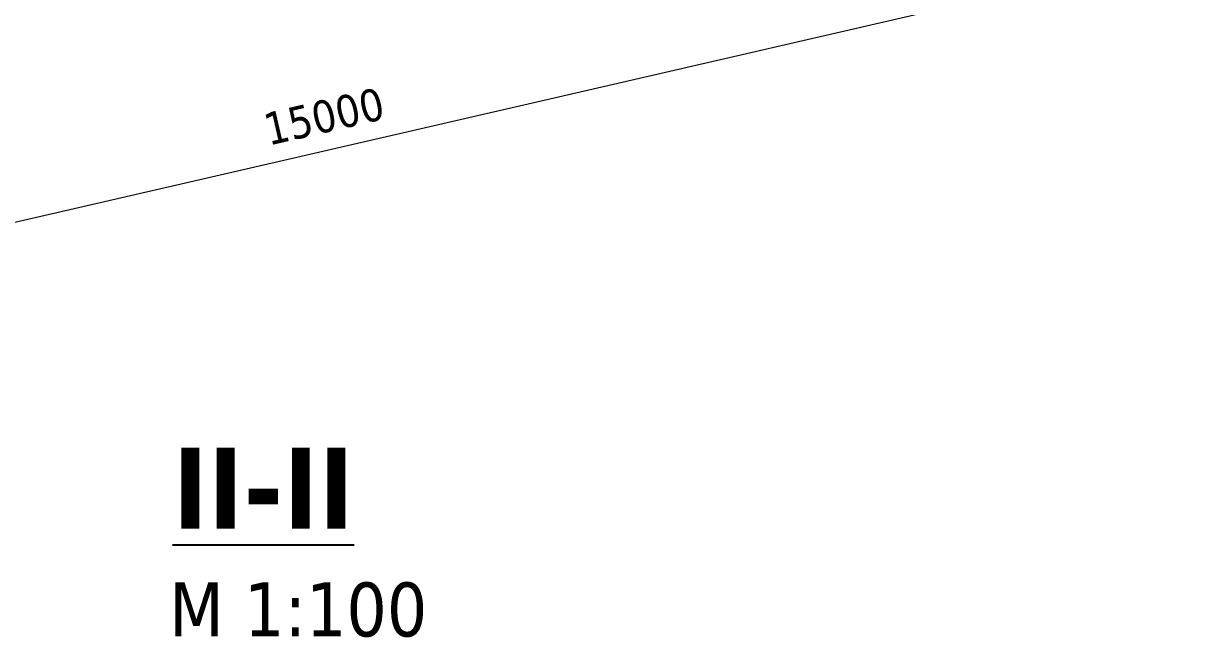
# Model space of a CAD drawing. Header units: millimetres. Extents: x 1757 to 4342, y -1901 to 53.
# Drawn here: x 3779.98 to 3823.78, y -537.34 to -514.56 of the extents above; entities that cross this region are included whole.
import ezdxf

# ---------------------------------------------------------------- set-up
doc = ezdxf.new("R2010")
doc.units = ezdxf.units.MM
doc.header["$LTSCALE"] = 0.1
doc.styles.add('стиль', font='TAHOMA.TTF')
doc.dimstyles.new('Копия DIN', dxfattribs={"dimtxt": 2, "dimasz": 2.5, "dimexe": 0.5, "dimexo": 0.625, "dimtad": 0, "dimdec": 0, "dimlfac": 100, "dimzin": 4, "dimdsep": 46, "dimtxsty": 'стиль', "dimcen": 2.5, "dimclre": 256, "dimclrt": 256, "dimadec": 0, "dimazin": 2, "dimtfac": 1, "dimtdec": 0, "dimtmove": 0, "dimatfit": 3, "dimfxl": 1.25, "dimtvp": 1, "dimtolj": 1, "dimtzin": 0, "dimlwd": 0, "dimarcsym": 0})

# ---------------------------------------------------------------- blocks, each defined once
blk = doc.blocks.new('*D402')
at = {"linetype": 'ByBlock', "lineweight": -2}
for p, q in [((3826.607603982076, -501.8162463849882), (3828.756116674037, -511.1224772758131)), ((3752.128420852812, -519.0131220654713), (3754.276494867881, -528.3174528379169))]:
    blk.add_line(p, q, dxfattribs=at)
at = {"color": 0, "linetype": 'ByBlock', "lineweight": 0}
blk.add_line((3827.182086049687, -510.9727188249362), (3755.625574437887, -527.4928412240083), dxfattribs=at)
at = {"color": 0, "lineweight": 15}
for points in [[(3827.125848286102, -510.72912630874), (3827.238323813273, -511.2163113411327), (3828.643641146866, -510.6352922434204)], [(3755.569336674301, -527.2492487078121), (3755.681812201472, -527.7364337402048), (3754.164019340709, -527.8302678055242)]]:
    blk.add_solid(points, dxfattribs=at)
at = {"layer": 'Defpoints', "color": 0, "lineweight": 15}
for p in [(3826.467009573111, -501.2072650944973), (3751.987826443848, -518.4041407749804), (3754.164019340709, -527.8302678055242)]:
    blk.add_point(p, dxfattribs=at)
at = {"lineweight": 0, "insert": (3791.122830269926, -518.0156354170174), "char_height": 1.2, "attachment_point": 5, "rotation": 13.000000000000274, "style": 'стиль'}
blk.add_mtext('\\A1;15000', dxfattribs=at)

msp = doc.modelspace()

# ---------------------------------------------------------------- texts
at = {"color": 7, "insert": (3727.242751479017, -530.3017608410014), "char_height": 3, "width": 125.8964289632522, "attachment_point": 1, "style": 'стиль'}
msp.add_mtext('\\A1;\\pi58.259;{\\fTahoma|b1|i0|c204|p34;\\LII-II\\P\\pi58.126;\\fTahoma|b0|i0|c204|p34;\\H0.66667x;\\lМ 1:100}', dxfattribs=at)

# ---------------------------------------------------------------- dimensions: what is measured, and where the dimension line sits
at = {"color": 7, "lineweight": 0}
dim = msp.add_linear_dim(base=(3754.164019340709, -527.8302678055242), p1=(3826.467009573111, -501.2072650944972), p2=(3751.987826443848, -518.4041407749804), angle=13.00000000000027, text='15000', dimstyle='Копия DIN', override={"dimtxt": 1.2, "dimasz": 1.5, "dimtix": 1}, dxfattribs=at)
dim.commit()
dim.dimension.update_dxf_attribs({"geometry": '*D402', "text_midpoint": (3791.122830269926, -518.0156354170174)})

doc.saveas('drawing.dxf')
